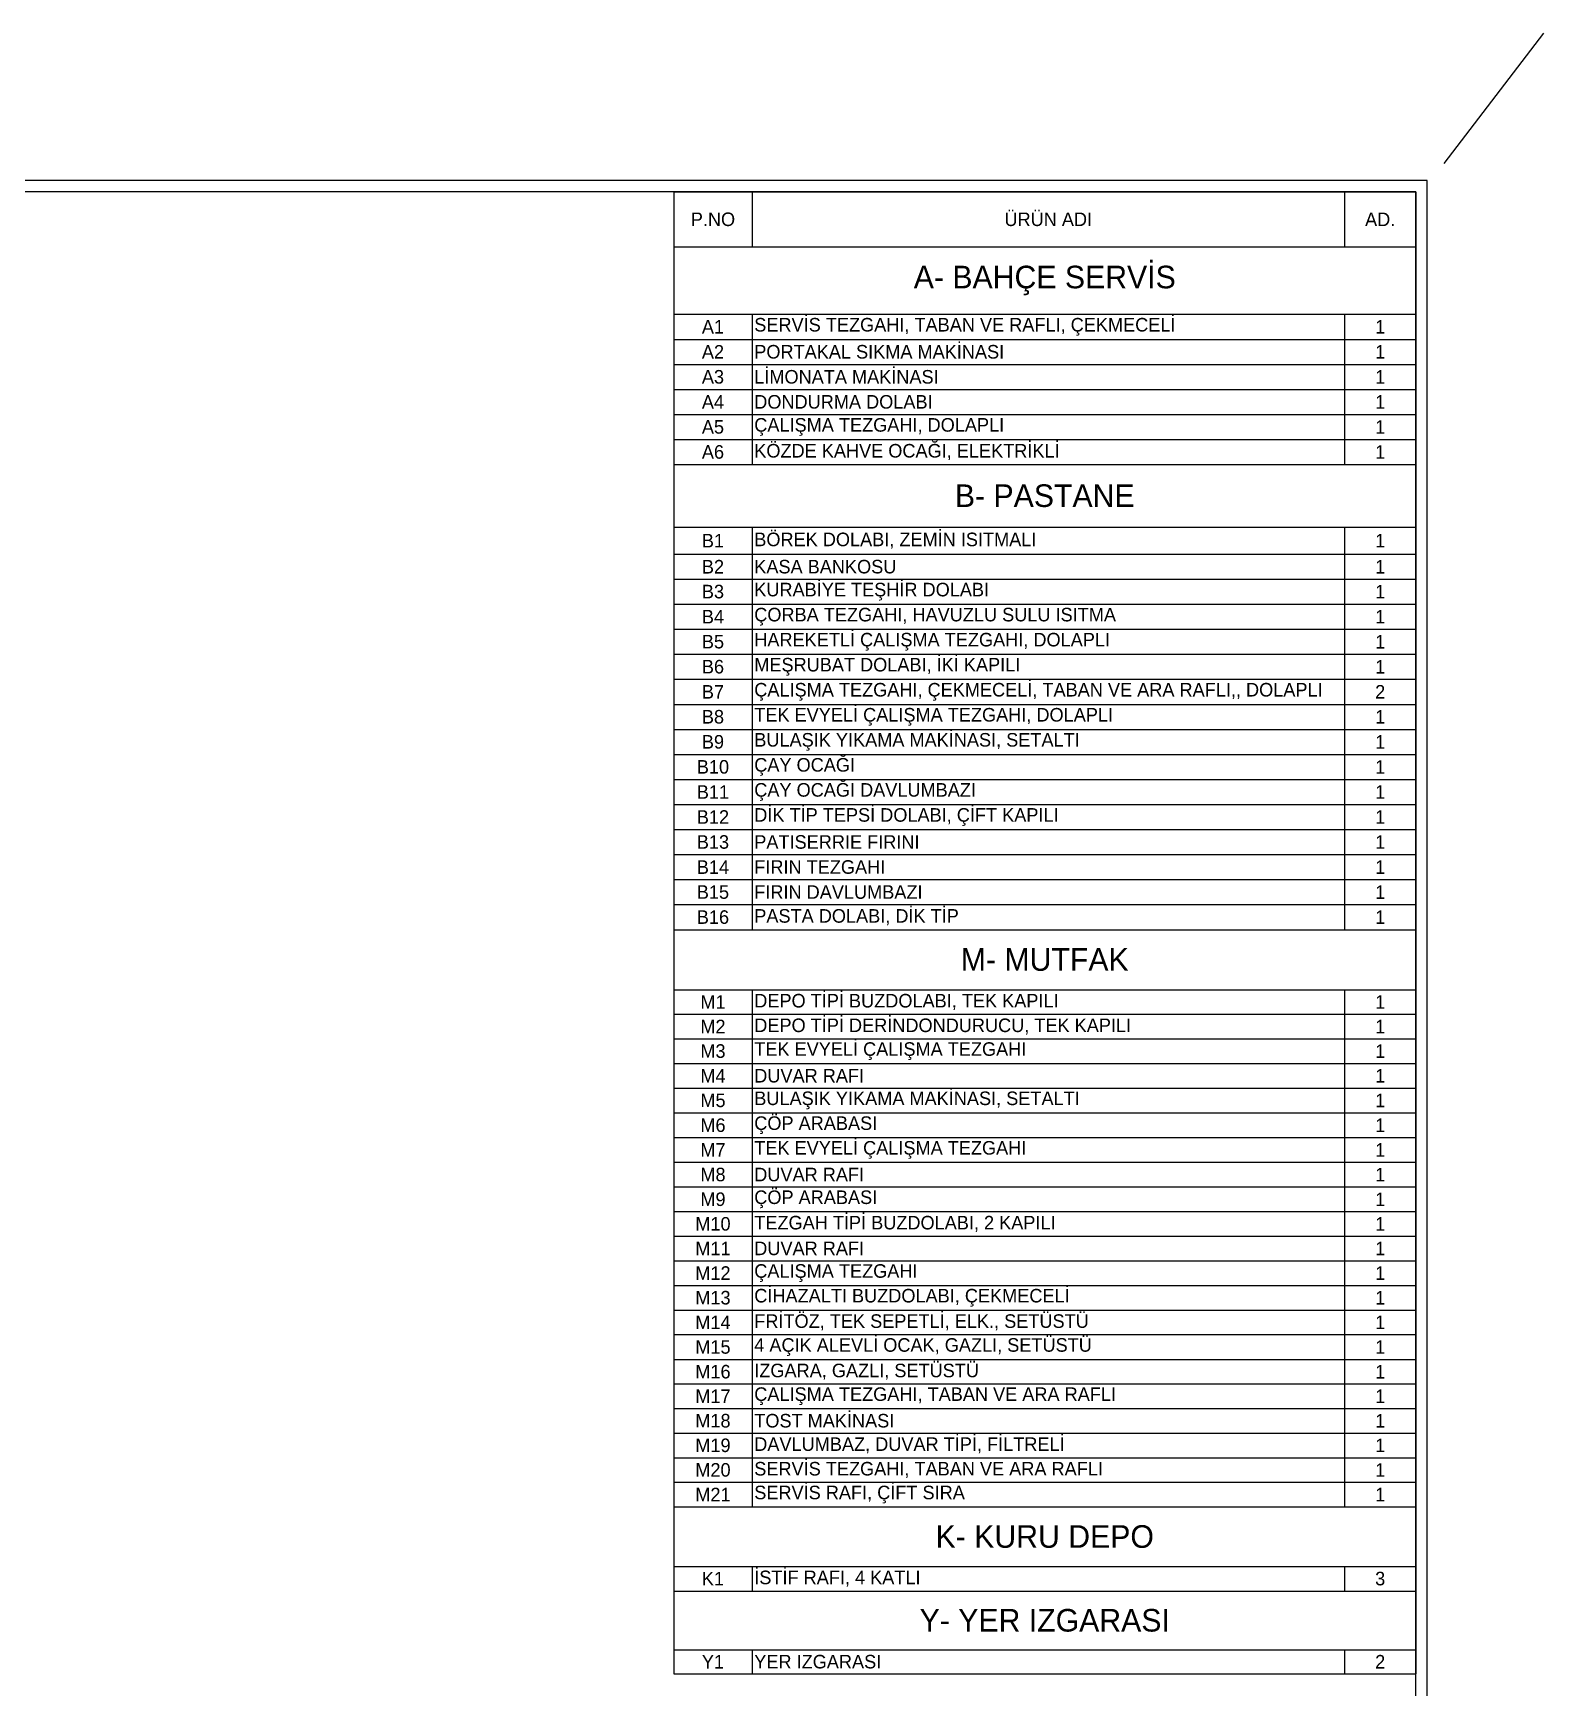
# Model space of a CAD drawing. Extents: x -454 to 2691, y -140 to 2189.
# Drawn here: x 1364 to 2691, y 736 to 2189 of the extents above; entities that cross this region are included whole.
import ezdxf

# ---------------------------------------------------------------- set-up
doc = ezdxf.new("R2010")
doc.units = 0
doc.layers.get('0').update_dxf_attribs({"linetype": 'CONTINUOUS'})
doc.styles.add('SKTÜRK', font='GOTHIC.TTF', dxfattribs={"height": 11})

# ---------------------------------------------------------------- blocks, each defined once
blk = doc.blocks.new('*T50')
at = {"color": 0, "linetype": 'ByBlock', "lineweight": -2, "transparency": 16777216}
for p, q in [((0, 0), (651.9, 0)), ((0, 0), (0, -1301.9)), ((68.8, 0), (68.8, -48.1)), ((589.3, 0), (589.3, -48.1)), ((651.9, 0), (651.9, -1301.9)), ((0, -48.1), (651.9, -48.1)), ((0, -107.5), (651.9, -107.5)), ((68.8, -107.5), (68.8, -239.5)), ((589.3, -107.5), (589.3, -239.5)), ((0, -129.5), (651.9, -129.5)), ((0, -151.5), (651.9, -151.5)), ((0, -173.5), (651.9, -173.5)), ((0, -195.5), (651.9, -195.5)), ((0, -217.5), (651.9, -217.5)), ((0, -239.5), (651.9, -239.5)), ((0, -294.5), (651.9, -294.5)), ((68.8, -294.5), (68.8, -648.2)), ((589.3, -294.5), (589.3, -648.2)), ((0, -318.3), (651.9, -318.3)), ((0, -340.2), (651.9, -340.2)), ((0, -362.2), (651.9, -362.2)), ((0, -384.2), (651.9, -384.2)), ((0, -406.2), (651.9, -406.2)), ((0, -428.2), (651.9, -428.2)), ((0, -450.2), (651.9, -450.2)), ((0, -472.2), (651.9, -472.2)), ((0, -494.2), (651.9, -494.2)), ((0, -516.2), (651.9, -516.2)), ((0, -538.2), (651.9, -538.2)), ((0, -560.2), (651.9, -560.2)), ((0, -582.2), (651.9, -582.2)), ((0, -604.2), (651.9, -604.2)), ((0, -626.2), (651.9, -626.2)), ((0, -648.2), (651.9, -648.2)), ((0, -700.9), (651.9, -700.9)), ((68.8, -700.9), (68.8, -1155.4)), ((589.3, -700.9), (589.3, -1155.4)), ((0, -722.5), (651.9, -722.5)), ((0, -744.1), (651.9, -744.1)), ((0, -765.8), (651.9, -765.8)), ((0, -787.4), (651.9, -787.4)), ((0, -809.1), (651.9, -809.1)), ((0, -830.9), (651.9, -830.9)), ((0, -852.6), (651.9, -852.6)), ((0, -874.2), (651.9, -874.2)), ((0, -895.9), (651.9, -895.9)), ((0, -917.5), (651.9, -917.5)), ((0, -939.1), (651.9, -939.1)), ((0, -960.7), (651.9, -960.7)), ((0, -982.4), (651.9, -982.4)), ((0, -1004), (651.9, -1004)), ((0, -1025.8), (651.9, -1025.8)), ((0, -1047.3), (651.9, -1047.3)), ((0, -1068.9), (651.9, -1068.9)), ((0, -1090.5), (651.9, -1090.5)), ((0, -1112.1), (651.9, -1112.1)), ((0, -1133.7), (651.9, -1133.7)), ((0, -1155.4), (651.9, -1155.4)), ((0, -1207.6), (651.9, -1207.6)), ((68.8, -1207.6), (68.8, -1229.3)), ((589.3, -1207.6), (589.3, -1229.3)), ((0, -1229.3), (651.9, -1229.3)), ((0, -1280.8), (651.9, -1280.8)), ((68.8, -1280.8), (68.8, -1301.9)), ((589.3, -1280.8), (589.3, -1301.9)), ((0, -1301.9), (651.9, -1301.9))]:
    blk.add_line(p, q, dxfattribs=at)
at = {"color": 0, "transparency": 16777216, "style": 'SKTÜRK'}
for s, insert, char_height, width, attachment_point in [('P.NO', (34.4, -24.1), 11.91, 38.977, 5), ('ÜRÜN ADI', (329, -24.1), 11.91, 490.739, 5), ('AD.', (620.6, -24.1), 11.91, 32.798, 5), ('A- BAHÇE SERVİS', (325.9, -77.8), 19.857, 622.087, 5), ('A1', (34.4, -118.5), 11.91, 64.792, 5), ('SERVİS TEZGAHI, TABAN VE RAFLI, ÇEKMECELİ', (70.7, -118.5), 11.914, 516.554, 4), ('1', (620.6, -118.5), 11.9, 58.613, 5), ('A2', (34.4, -140.5), 11.91, 64.792, 5), ('PORTAKAL SIKMA MAKİNASI', (70.7, -140.5), 11.914, 516.554, 4), ('1', (620.6, -140.5), 11.9, 58.613, 5), ('A3', (34.4, -162.5), 11.91, 64.792, 5), ('LİMONATA MAKİNASI', (70.7, -162.5), 11.914, 516.554, 4), ('1', (620.6, -162.5), 11.9, 58.613, 5), ('A4', (34.4, -184.5), 11.91, 64.792, 5), ('DONDURMA DOLABI', (70.7, -184.5), 11.914, 516.554, 4), ('1', (620.6, -184.5), 11.9, 58.613, 5), ('A5', (34.4, -206.5), 11.91, 64.792, 5), ('ÇALIŞMA TEZGAHI, DOLAPLI', (70.7, -206.5), 11.914, 516.554, 4), ('1', (620.6, -206.5), 11.9, 58.613, 5), ('A6', (34.4, -228.5), 11.91, 64.792, 5), ('KÖZDE KAHVE OCAĞI, ELEKTRİKLİ', (70.7, -228.5), 11.914, 516.554, 4), ('1', (620.6, -228.5), 11.9, 58.613, 5), ('B- PASTANE', (325.9, -267), 19.86, 647.901, 5), ('B1', (34.4, -306.4), 11.91, 64.792, 5), ('BÖREK DOLABI, ZEMİN ISITMALI', (70.7, -306.4), 11.914, 516.554, 4), ('1', (620.6, -306.4), 11.9, 58.613, 5), ('B2', (34.4, -329.3), 11.91, 64.792, 5), ('KASA BANKOSU', (70.7, -329.3), 11.914, 516.554, 4), ('1', (620.6, -329.3), 11.9, 58.613, 5), ('B3', (34.4, -351.2), 11.91, 64.792, 5), ('KURABİYE TEŞHİR DOLABI', (70.7, -351.2), 11.914, 516.554, 4), ('1', (620.6, -351.2), 11.9, 58.613, 5), ('B4', (34.4, -373.2), 11.91, 64.792, 5), ('ÇORBA TEZGAHI, HAVUZLU SULU ISITMA', (70.7, -373.2), 11.914, 516.554, 4), ('1', (620.6, -373.2), 11.9, 58.613, 5), ('B5', (34.4, -395.2), 11.91, 64.792, 5), ('HAREKETLİ ÇALIŞMA TEZGAHI, DOLAPLI', (70.7, -395.2), 11.914, 516.554, 4), ('1', (620.6, -395.2), 11.9, 58.613, 5), ('MEŞRUBAT DOLABI, İKİ KAPILI', (70.7, -417.2), 11.914, 516.554, 4), ('B6', (34.4, -417.2), 11.91, 64.792, 5), ('1', (620.6, -417.2), 11.9, 58.613, 5), ('B7', (34.4, -439.2), 11.91, 64.792, 5), ('ÇALIŞMA TEZGAHI, ÇEKMECELİ, TABAN VE ARA RAFLI,, DOLAPLI', (70.7, -439.2), 11.914, 516.554, 4), ('2', (620.6, -439.2), 11.9, 58.613, 5), ('TEK EVYELİ ÇALIŞMA TEZGAHI, DOLAPLI', (70.7, -461.2), 11.914, 516.554, 4), ('B8', (34.4, -461.2), 11.91, 64.792, 5), ('1', (620.6, -461.2), 11.9, 58.613, 5), ('B9', (34.4, -483.2), 11.91, 64.792, 5), ('BULAŞIK YIKAMA MAKİNASI, SETALTI', (70.7, -483.2), 11.914, 516.554, 4), ('1', (620.6, -483.2), 11.9, 58.613, 5), ('ÇAY OCAĞI', (70.7, -505.2), 11.91, 516.554, 4), ('B10', (34.4, -505.2), 11.91, 64.792, 5), ('1', (620.6, -505.2), 11.9, 58.613, 5), ('B11', (34.4, -527.2), 11.91, 64.792, 5), ('ÇAY OCAĞI DAVLUMBAZI', (70.7, -527.2), 11.914, 516.554, 4), ('1', (620.6, -527.2), 11.9, 58.613, 5), ('B12', (34.4, -549.2), 11.91, 64.792, 5), ('DİK TİP TEPSİ DOLABI, ÇİFT KAPILI', (70.7, -549.2), 11.914, 516.554, 4), ('1', (620.6, -549.2), 11.9, 58.613, 5), ('B13', (34.4, -571.2), 11.91, 64.792, 5), ('PATISERRIE FIRINI', (70.7, -571.2), 11.914, 516.554, 4), ('1', (620.6, -571.2), 11.9, 58.613, 5), ('B14', (34.4, -593.2), 11.91, 64.792, 5), ('FIRIN TEZGAHI', (70.7, -593.2), 11.914, 516.554, 4), ('1', (620.6, -593.2), 11.9, 58.613, 5), ('B15', (34.4, -615.2), 11.91, 64.792, 5), ('FIRIN DAVLUMBAZI', (70.7, -615.2), 11.914, 516.554, 4), ('1', (620.6, -615.2), 11.9, 58.613, 5), ('B16', (34.4, -637.2), 11.91, 64.792, 5), ('PASTA DOLABI, DİK TİP', (70.7, -637.2), 11.914, 516.554, 4), ('1', (620.6, -637.2), 11.9, 58.613, 5), ('M- MUTFAK', (325.9, -674.5), 19.86, 647.901, 5), ('M1', (34.4, -711.7), 11.91, 64.792, 5), ('DEPO TİPİ BUZDOLABI, TEK KAPILI', (70.7, -711.7), 11.914, 516.554, 4), ('1', (620.6, -711.7), 11.9, 58.613, 5), ('DEPO TİPİ DERİNDONDURUCU, TEK KAPILI', (70.7, -733.3), 11.914, 516.554, 4), ('M2', (34.4, -733.3), 11.91, 64.792, 5), ('1', (620.6, -733.3), 11.9, 58.613, 5), ('M3', (34.4, -754.9), 11.91, 64.792, 5), ('TEK EVYELİ ÇALIŞMA TEZGAHI', (70.7, -754.9), 11.914, 516.554, 4), ('1', (620.6, -754.9), 11.9, 58.613, 5), ('DUVAR RAFI', (70.7, -776.6), 11.91, 516.554, 4), ('M4', (34.4, -776.6), 11.91, 64.792, 5), ('1', (620.6, -776.6), 11.9, 58.613, 5), ('M5', (34.4, -798.2), 11.91, 64.792, 5), ('BULAŞIK YIKAMA MAKİNASI, SETALTI', (70.7, -798.2), 11.914, 516.554, 4), ('1', (620.6, -798.2), 11.9, 58.613, 5), ('M6', (34.4, -820), 11.91, 64.792, 5), ('ÇÖP ARABASI', (70.7, -820), 11.914, 516.554, 4), ('1', (620.6, -820), 11.9, 58.613, 5), ('M7', (34.4, -841.7), 11.91, 64.792, 5), ('TEK EVYELİ ÇALIŞMA TEZGAHI', (70.7, -841.7), 11.914, 516.554, 4), ('1', (620.6, -841.7), 11.9, 58.613, 5), ('M8', (34.4, -863.4), 11.91, 64.792, 5), ('DUVAR RAFI', (70.7, -863.4), 11.91, 516.554, 4), ('1', (620.6, -863.4), 11.9, 58.613, 5), ('M9', (34.4, -885.1), 11.91, 64.792, 5), ('ÇÖP ARABASI', (70.7, -885.1), 11.914, 516.554, 4), ('1', (620.6, -885.1), 11.9, 58.613, 5), ('M10', (34.4, -906.7), 11.91, 64.792, 5), ('TEZGAH TİPİ BUZDOLABI, 2 KAPILI', (70.7, -906.7), 11.914, 516.554, 4), ('1', (620.6, -906.7), 11.9, 58.613, 5), ('M11', (34.4, -928.3), 11.91, 64.792, 5), ('DUVAR RAFI', (70.7, -928.3), 11.91, 516.554, 4), ('1', (620.6, -928.3), 11.9, 58.613, 5), ('M12', (34.4, -949.9), 11.91, 64.792, 5), ('ÇALIŞMA TEZGAHI', (70.7, -949.9), 11.914, 516.554, 4), ('1', (620.6, -949.9), 11.9, 58.613, 5), ('M13', (34.4, -971.6), 11.91, 64.792, 5), ('CİHAZALTI BUZDOLABI, ÇEKMECELİ', (70.7, -971.6), 11.914, 516.554, 4), ('1', (620.6, -971.6), 11.9, 58.613, 5), ('M14', (34.4, -993.2), 11.91, 64.792, 5), ('FRİTÖZ, TEK SEPETLİ, ELK., SETÜSTÜ', (70.7, -993.2), 11.914, 516.554, 4), ('1', (620.6, -993.2), 11.9, 58.613, 5), ('M15', (34.4, -1014.9), 11.91, 64.792, 5), ('4 AÇIK ALEVLİ OCAK, GAZLI, SETÜSTÜ', (70.7, -1014.9), 11.914, 516.554, 4), ('1', (620.6, -1014.9), 11.9, 58.613, 5), ('M16', (34.4, -1036.6), 11.91, 64.792, 5), ('IZGARA, GAZLI, SETÜSTÜ', (70.7, -1036.6), 11.914, 516.554, 4), ('1', (620.6, -1036.6), 11.9, 58.613, 5), ('M17', (34.4, -1058.1), 11.91, 64.792, 5), ('ÇALIŞMA TEZGAHI, TABAN VE ARA RAFLI', (70.7, -1058.1), 11.914, 516.554, 4), ('1', (620.6, -1058.1), 11.9, 58.613, 5), ('M18', (34.4, -1079.7), 11.91, 64.792, 5), ('TOST MAKİNASI', (70.7, -1079.7), 11.914, 516.554, 4), ('1', (620.6, -1079.7), 11.9, 58.613, 5), ('M19', (34.4, -1101.3), 11.91, 64.792, 5), ('DAVLUMBAZ, DUVAR TİPİ, FİLTRELİ', (70.7, -1101.3), 11.914, 516.554, 4), ('1', (620.6, -1101.3), 11.9, 58.613, 5), ('M20', (34.4, -1122.9), 11.91, 64.792, 5), ('SERVİS TEZGAHI, TABAN VE ARA RAFLI', (70.7, -1122.9), 11.914, 516.554, 4), ('1', (620.6, -1122.9), 11.9, 58.613, 5), ('SERVİS RAFI, ÇİFT SIRA', (70.7, -1144.5), 11.914, 516.554, 4), ('M21', (34.4, -1144.5), 11.91, 64.792, 5), ('1', (620.6, -1144.5), 11.9, 58.613, 5), ('K- KURU DEPO', (325.9, -1181.5), 19.857, 647.901, 5), ('K1', (34.4, -1218.4), 11.91, 64.792, 5), ('İSTİF RAFI, 4 KATLI', (70.7, -1218.4), 11.914, 516.554, 4), ('3', (620.6, -1218.4), 11.9, 58.613, 5), ('Y- YER IZGARASI', (325.9, -1255.1), 19.857, 647.901, 5), ('Y1', (34.4, -1291.4), 11.91, 64.792, 5), ('YER IZGARASI', (70.7, -1291.4), 11.914, 516.554, 4), ('2', (620.6, -1291.4), 11.9, 58.613, 5)]:
    blk.add_mtext(s, dxfattribs=dict(at, insert=insert, char_height=char_height, width=width, attachment_point=attachment_point))

msp = doc.modelspace()

# ---------------------------------------------------------------- linework, layer by layer
msp.add_line((2603.86, 2074.9), (2691.43, 2189.47))
for points in [[(-291.14, -10.1), (2588.86, -10.1), (2588.86, 2059.9), (-291.14, 2059.9)], [(-281.14, -0.1), (2578.86, -0.1), (2578.86, 2049.9), (-281.14, 2049.9)]]:
    msp.add_lwpolyline(points, close=True)

# ---------------------------------------------------------------- block references
msp.add_blockref('*T50', (1926.99, 2049.9))

doc.saveas('drawing.dxf')
